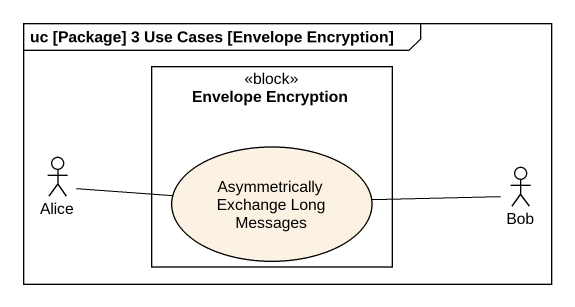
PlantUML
@startuml
mainframe uc [Package] 3 Use Cases [Envelope Encryption]
rectangle "Envelope Encryption" as Envelope_Encryption <<block>> {
  usecase "Asymmetrically Exchange Long Messages" as Asymmetrically_Exchange
}
actor Alice
actor Bob
Alice -right- Asymmetrically_Exchange
Bob -left- Asymmetrically_Exchange
@enduml
